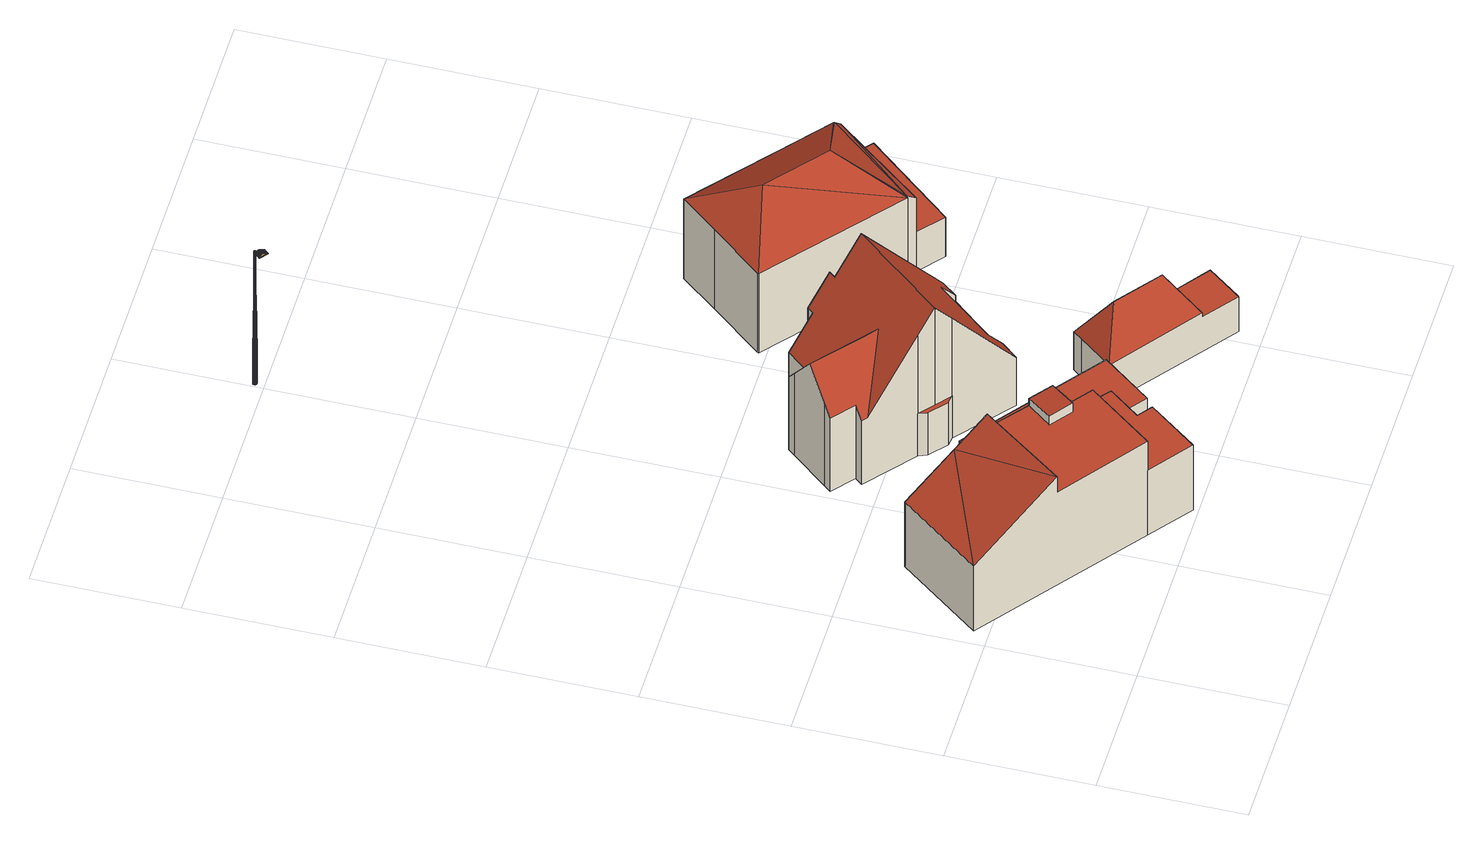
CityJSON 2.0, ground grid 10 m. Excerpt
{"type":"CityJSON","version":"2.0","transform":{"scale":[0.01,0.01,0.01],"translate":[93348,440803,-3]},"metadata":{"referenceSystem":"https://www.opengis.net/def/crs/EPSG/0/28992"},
"CityObjects":{
"building1":{"type":"Building","attributes":{"yearOfConstruction":1979,"statusOmschr":"Pand in gebruik","hoogste_bouwlaag":2,"aantalBouwlagen":4,"laagste_bouwlaag":1,"typeOmschr":"vrijstaand"},"address":[{"CountryName":"Nederland","LocalityName":"Rotterdam","ThoroughfareNumber":"238","ThoroughfareName":"Straatweg","PostalCode":"3054AM"}],"children":["building1-1","building1-2"]},
"building1-1":{"type":"BuildingPart","parents":["building1"],"geometry":[{"type":"Solid","lod":"2","boundaries":[[[[0,1,2,3,4]],[[5,0,4,6]],[[7,5,6,8]],[[8,9,10,7]],[[9,11,12,10]],[[13,14,15,16]],[[17,13,16,18]],[[18,3,2,17]],[[0,19,20,1]],[[19,21,22,23,20]],[[24,12,11,25]],[[19,24,25,21]],[[26,23,22,27]],[[27,15,14,26]],[[5,7,10,12,24,19,0]],[[20,23,26,14,13,17,2,1]],[[18,16,15,27,22,21,25,11,9,8,6,4,3]]]],"semantics":{"surfaces":[{"type":"WallSurface"},{"type":"ClosureSurface"},{"type":"RoofSurface"},{"type":"GroundSurface"}],"values":[[0,0,0,0,0,0,0,0,0,1,1,1,1,1,2,2,3]]}}]},
"building1-2":{"type":"BuildingPart","parents":["building1"],"geometry":[{"type":"Solid","lod":"2","boundaries":[[[[28,29,30,31,32,15,14]],[[33,12,11,34,35,36,37]],[[34,38,39,35]],[[38,32,31,39]],[[36,30,29,37]],[[20,19,24,40,41,42]],[[24,12,33,40]],[[43,28,14,26]],[[26,23,44,43]],[[42,45,44,23,20]],[[45,46,47,44]],[[46,48,49,47]],[[40,49,48,41]],[[35,31,30]],[[35,39,31]],[[36,35,30]],[[19,20,23,22,21]],[[21,25,24,19]],[[25,11,12,24]],[[26,14,15,27]],[[27,22,23,26]],[[47,49,40,33,37,29,28,43,44]],[[45,42,41,48,46]],[[21,22,27,15,32,38,34,11,25]]]],"semantics":{"surfaces":[{"type":"WallSurface"},{"type":"RoofSurface"},{"type":"ClosureSurface"},{"type":"GroundSurface"}],"values":[[0,0,0,0,0,0,0,0,0,0,0,0,0,1,1,1,2,2,2,2,2,1,1,3]]}}]},
"building2":{"type":"Building","attributes":{"yearOfConstruction":1929,"statusOmschr":"Pand in gebruik","hoogste_bouwlaag":2,"aantalBouwlagen":4,"laagste_bouwlaag":1,"typeOmschr":"vrijstaand"},"address":[{"CountryName":"Nederland","LocalityName":"Rotterdam","ThoroughfareNumber":"240","ThoroughfareName":"Straatweg","PostalCode":"3054AM"}],"geometry":[{"type":"Solid","lod":"2","boundaries":[[[[50,51,52]],[[53,54,55,56]],[[56,57,58,53]],[[59,60,61,62]],[[63,59,62,64]],[[65,63,64,66]],[[67,68,69,70,71,72,73,74,75]],[[74,73,76,77,78]],[[79,77,76,80]],[[80,81,82,79]],[[81,83,84,82]],[[83,85,86,84]],[[51,87,88,89,52]],[[85,87,51,86]],[[88,90,91,89]],[[92,55,54,93]],[[90,94,95,91]],[[95,94,92,93,96]],[[97,98,58,57,61,60]],[[71,99,65,66,72]],[[100,97,60,101]],[[99,100,101,65]],[[75,102,103,67]],[[69,104,105,70]],[[102,106,107,103]],[[106,105,104,107]],[[65,101,60,59,63]],[[84,86,51,50,108,98,97,100,78,77,79,82]],[[102,75,74,78,100,99,71,70,105,106]],[[98,108,96,93,54,53,58]],[[52,89,91,95,96,108,50]],[[103,107,68,67]],[[107,104,69,68]],[[76,73,72,66,64,62,61,57,56,55,92,94,90,88,87,85,83,81,80]]]],"semantics":{"surfaces":[{"type":"WallSurface"},{"type":"RoofSurface"},{"type":"GroundSurface"}],"values":[[0,0,0,0,0,0,0,0,0,0,0,0,0,0,0,0,0,0,0,0,0,0,0,0,0,0,1,1,1,1,1,1,1,2]]}}]},
"cityfurniture1":{"type":"CityFurniture","attributes":{"Lichtpunttype":"Straatverlichting","Brondatum":"12-06-2019","Buurt_nummer":"62","Masttype":"TRAMMAST LPH 10M","Lamptype":"CPO-TW 140W KL.728","Buurtnaam":"Hillegersberg Noord","Nummer":"18","Uithoudertype":"UITHOUDER OV CONVERSIEMODEL","Geplaatst_op":"02-12-2010","Wijknummer":"6","Nivo":"0","Datum_laatste_mutatie":"07-06-2019","Straatnaam":"Straatweg","Thema":"Lichtmasten","Beheerobject":"71935/OVL-018","Armatuurtype":"4767 ARM SGS 453 1X CPO-TW 140W K EB OC FG EVSA VLAK GLAS LS-6","Objecthoogte":"10","Klasse":"Verbindingsweg 2-zijdig","Wijknaam":"Hillegersberg-Schiebroek"},"geometry":[{"type":"MultiSurface","lod":"2","boundaries":[[[109,110,111,112]],[[113,114,115,116]],[[117,118,119,120]],[[121,122,110,109]],[[123,124,125,126]],[[126,125,118,117]],[[112,111,114,113]],[[120,119,122,121]],[[127,117,120,128]],[[129,109,112,130]],[[131,132,133,134]],[[135,136,137,138]],[[139,140,141,142]],[[128,120,121,143]],[[144,145,132,131]],[[138,137,146,147]],[[143,121,109,129]],[[148,149,136,135]],[[150,113,116,151]],[[152,123,126,153]],[[154,155,140,139]],[[130,112,113,150]],[[153,126,117,127]],[[142,141,124,123]],[[156,157,155,154]],[[158,159,145,144]],[[147,146,159,158]],[[151,116,149,148]],[[132,160,161,133]],[[116,115,162,149]],[[163,164,165,166]],[[167,168,164,163]],[[137,169,170,146]],[[171,172,168,167]],[[173,174,172,171]],[[175,176,174,173]],[[159,177,178,145]],[[146,170,177,159]],[[145,178,160,132]],[[179,180,157,156]],[[166,165,180,179]],[[136,181,169,137]],[[133,161,176,175]],[[149,162,181,136]],[[182,183,184,185]],[[186,187,188,189]],[[190,191,192,193]],[[194,195,196,197]],[[198,199,200,201]],[[201,200,202,203]],[[189,188,204,205]],[[206,207,187,186]],[[208,209,210,211]],[[193,192,212,213]],[[203,202,183,182]],[[214,215,207,206]],[[216,217,215,214]],[[197,196,217,216]],[[213,212,195,194]],[[218,219,191,190]],[[211,210,219,218]],[[183,220,221,184]],[[199,222,223,200]],[[224,225,226,227]],[[187,228,229,188]],[[230,231,232,233]],[[234,235,222,199]],[[196,236,237,217]],[[233,232,238,239]],[[240,241,242,243]],[[200,223,244,202]],[[202,244,220,183]],[[207,245,228,187]],[[227,226,209,208]],[[243,242,231,230]],[[195,246,236,196]],[[188,229,247,204]],[[248,249,225,224]],[[239,238,249,248]],[[217,237,250,215]],[[205,204,235,234]],[[215,250,245,207]],[[184,221,241,240]],[[251,252,253,254]],[[255,256,257,258]],[[259,260,261,262]],[[263,264,252,251]],[[262,261,256,255]],[[265,266,267,268]],[[254,253,260,259]],[[269,270,271,272]],[[272,271,266,265]],[[258,257,273,274]],[[268,267,264,263]],[[275,251,254,276]],[[201,269,272,198]],[[274,273,277,278]],[[279,255,258,280]],[[278,277,281,282]],[[283,284,285,286]],[[286,285,287,288]],[[289,290,291,292]],[[292,291,293,294]],[[294,293,295,296]],[[296,295,297,298]],[[298,297,299,300]],[[301,259,262,302]],[[288,287,270,269]],[[276,254,259,301]],[[303,268,263,304]],[[305,306,307,308]],[[282,281,306,305]],[[308,307,309,310]],[[310,309,311,312]],[[312,311,290,289]],[[300,299,313,314]],[[315,265,268,303]],[[304,263,251,275]],[[302,262,255,279]],[[314,313,284,283]],[[198,272,265,315]],[[316,298,300,317]],[[318,292,294,319]],[[320,274,278,321]],[[322,305,308,323]],[[276,206,186,275]],[[324,289,292,318]],[[319,294,296,325]],[[203,288,269,201]],[[321,278,282,326]],[[326,282,305,322]],[[327,310,312,328]],[[323,308,310,327]],[[185,283,286,182]],[[325,296,298,316]],[[280,258,274,320]],[[317,300,314,329]],[[275,186,189,304]],[[182,286,288,203]],[[329,314,283,185]],[[328,312,289,324]],[[304,189,205,303]],[[323,211,218,322]],[[319,239,248,318]],[[317,243,230,316]],[[327,208,211,323]],[[280,194,197,279]],[[326,190,193,321]],[[328,227,208,327]],[[301,214,206,276]],[[302,216,214,301]],[[329,240,243,317]],[[279,197,216,302]],[[320,213,194,280]],[[303,205,234,315]],[[322,218,190,326]],[[325,233,239,319]],[[318,248,224,324]],[[321,193,213,320]],[[315,234,199,198]],[[316,230,233,325]],[[185,184,240,329]],[[287,285,284,313,299,297,295,293,291,290,311,309,307,306,281,277,273,257,256,261,260,253,252,264,267,266,271,270]],[[225,330,331,226]],[[232,332,333,238]],[[231,334,332,232]],[[221,335,336,241]],[[210,337,338,219]],[[222,339,340,223]],[[192,341,342,212]],[[204,247,343,235]],[[242,344,334,231]],[[249,345,330,225]],[[235,343,339,222]],[[226,331,346,209]],[[220,347,335,221]],[[212,342,246,195]],[[238,333,345,249]],[[241,336,344,242]],[[191,348,341,192]],[[219,338,348,191]],[[209,346,337,210]],[[333,138,147,345]],[[332,135,138,333]],[[345,147,158,330]],[[223,340,349,244]],[[337,134,350,338]],[[331,144,131,346]],[[334,148,135,332]],[[342,351,352,246]],[[244,349,347,220]],[[236,353,354,237]],[[338,350,355,348]],[[229,356,152,247]],[[246,352,353,236]],[[330,158,144,331]],[[228,357,356,229]],[[245,358,357,228]],[[341,359,351,342]],[[346,131,134,337]],[[348,355,359,341]],[[237,354,360,250]],[[250,360,358,245]],[[344,151,148,334]],[[247,152,153,343]],[[339,127,128,340]],[[134,133,175,350]],[[355,173,171,359]],[[340,128,143,349]],[[356,142,123,152]],[[351,167,163,352]],[[335,130,150,336]],[[360,156,154,358]],[[353,166,179,354]],[[349,143,129,347]],[[359,171,167,351]],[[336,150,151,344]],[[343,153,127,339]],[[357,139,142,356]],[[358,154,139,357]],[[354,179,156,360]],[[347,129,130,335]],[[352,163,166,353]],[[350,175,173,355]],[[361,362,363,364]],[[365,366,367,368]],[[369,370,371]],[[364,363,372,373]],[[374,375,376]],[[377,378,379,380]],[[369,381,382,383]],[[384,385,386,387]],[[368,367,388,389]],[[380,379,366,365]],[[376,390,374]],[[391,392,385,384]],[[389,388,393,394]],[[395,396,397,398]],[[387,386,376,375]],[[399,400,401,402]],[[402,401,403,404]],[[404,403,396,395]],[[371,383,369]],[[398,397,362,361]],[[394,393,392,391]],[[373,372,378,377]],[[405,406,407,408]],[[409,410,406,405]],[[411,412,413]],[[412,414,413]],[[412,415,414]],[[416,417,410,409]],[[418,419,407,406,410,417,420,421,422,423,424,425],[426,427,412,411,428,429]],[[412,427,430,415]],[[415,431,414]],[[415,419,418,431]],[[431,418,425,414]],[[408,407,419,415]],[[432,420,417,416]],[[433,397,396,434]],[[435,362,397,433]],[[436,372,363,437]],[[438,378,372,436]],[[437,363,362,435]],[[439,379,378,438]],[[440,441,442,443]],[[444,445,446,371]],[[447,448,449,450]],[[451,452,453,454]],[[448,451,454,449]],[[455,447,450,456]],[[324,224,227,328]],[[457,458,459,460]],[[461,462,463]],[[461,457,460,462]],[[464,465,466]],[[450,467,468]],[[469,464,466,470]],[[471,472,473]],[[455,456,474]],[[475,454,476,477]],[[450,475,477,467]],[[462,478,479,480]],[[478,469,470,479]],[[481,482,483]],[[481,483,465]],[[484,462,480,485]],[[454,486,476]],[[487,488,489,490]],[[491,487,490,492]],[[493,491,492,494]],[[495,496,497]],[[498,499,500,501]],[[499,502,500]],[[488,498,501,489]],[[503,504,495,505]],[[506,507,508,509]],[[507,510,511,508]],[[512,513,514,515]],[[504,516,495]],[[517,518,519]],[[520,521,522,523]],[[524,506,509,525]],[[521,503,505,522]],[[526,517,519,527]],[[520,523,528]],[[524,525,518]],[[513,529,530,514]],[[529,526,527,530]],[[531,532,533,534]],[[535,536,537,538]],[[539,540,541]],[[531,534,540]],[[505,495,497,542]],[[532,535,538,533]],[[536,505,542,537]],[[543,544,545,546]],[[542,547,548,549]],[[489,501,550,551]],[[544,552,553,545]],[[554,490,457,461]],[[547,555,556,548]],[[458,557,558,459]],[[501,539,541,550]],[[554,461,559]],[[560,543,546,561]],[[490,489,551,457]],[[557,562,563,558]],[[562,560,561,563]],[[564,542,549,565]],[[552,564,565,553]],[[566,385,392,567]],[[568,386,385,566]],[[569,376,386,568]],[[382,390,376,569]],[[570,571,572,573]],[[426,383,416]],[[574,575,576]],[[413,577,578]],[[579,580,428,411]],[[580,579,571,570]],[[429,428,383]],[[411,413,578]],[[571,579,411,412]],[[408,415,430,426]],[[426,429,383]],[[416,409,405]],[[578,383,428,411]],[[426,405,408]],[[383,432,416]],[[574,576,426,429,570,573,581]],[[426,416,405]],[[582,583,445,444]],[[584,585,586,587]],[[588,400,589,590]],[[587,586,583,582]],[[590,589,585,584]],[[591,401,400,588]],[[434,396,403,592]],[[592,403,401,591]],[[593,594,595,596]],[[597,598,599,600]],[[601,602,603,604]],[[605,606,607,608]],[[609,610,611,612]],[[613,609,612,614]],[[615,616,617,618]],[[619,613,614,620]],[[602,619,620,603]],[[598,621,599]],[[606,593,596,607]],[[594,597,600,595]],[[622,605,608,623]],[[610,622,623,611]],[[600,615,618,624]],[[620,625,626,529]],[[627,600,624,628]],[[629,630,513,631]],[[608,632,633,634]],[[635,636,637,638]],[[630,620,529,513]],[[639,640,641,642]],[[643,627,628,510]],[[644,645,646,647]],[[645,639,642,646]],[[632,643,510,633]],[[648,608,634,524]],[[510,644,647,511]],[[636,648,524,637]],[[625,635,638,626]],[[649,650,651,598]],[[652,653,654,601]],[[655,656,657]],[[653,658,659,654]],[[660,661,662]],[[663,664,661]],[[665,649,598,666]],[[655,660,662,656]],[[663,667,668,664]],[[667,665,666,668]],[[669,657,609]],[[670,671,672,653]],[[673,670,653,652]],[[674,669,609,675]],[[658,674,675,659]],[[383,421,420,432]],[[577,423,422,578]],[[578,446,676]],[[677,583,586,678]],[[374,679,578,390]],[[578,422,421,383]],[[676,679,578]],[[414,425,424,413]],[[680,681,585]],[[413,424,423,577]],[[589,400,399]],[[682,445,583,677]],[[676,446,445,682]],[[585,589,680]],[[399,680,589]],[[678,586,585,681]],[[369,683,370]],[[684,569,568,685]],[[382,569,684]],[[684,381,382]],[[567,392,393,686]],[[686,393,388,687]],[[688,367,366,689]],[[689,366,379,439]],[[687,388,367,688]],[[690,471,473,691]],[[692,693,694,695]],[[696,697,698,699]],[[700,701,702,504]],[[693,466,703,694]],[[697,692,695,698]],[[466,690,691,703]],[[514,704,705,706]],[[707,708,709]],[[572,710,581,573]],[[711,700,504,712]],[[647,711,712,521]],[[707,709,713]],[[570,429,428,580]],[[515,514,706,714]],[[715,716,498,488]],[[716,713,498]],[[704,715,488,705]],[[717,718,719]],[[710,575,581]],[[717,647,521,718]],[[572,571,412,427,430,720,575,710]],[[574,581,575]],[[720,576,575]],[[576,720,426]],[[430,426,720]],[[721,591,588,722]],[[723,437,435,724]],[[725,592,591,721]],[[726,436,437,723]],[[727,438,436,726]],[[728,582,444,729]],[[730,587,582,728]],[[731,689,439,683]],[[732,688,689,731]],[[733,566,567,734]],[[735,686,687,736]],[[685,568,566,733]],[[729,444,371,370]],[[737,433,434,738]],[[724,435,433,737]],[[736,687,688,732]],[[722,588,590,739]],[[739,590,584,740]],[[740,584,587,730]],[[683,439,438,727]],[[738,434,592,725]],[[734,567,686,735]],[[679,676,380]],[[380,365,368,389,394,391,384,387,375,679]],[[741,742,743,744]],[[744,743,441,440]],[[745,746,742,741]],[[443,747,748,745,741,744,440]],[[749,750,650,649]],[[751,752,753]],[[748,754,746,745]],[[747,755,754,748]],[[755,442,441,743,742,746,754]],[[756,757,758,759]],[[751,760,752]],[[443,442,755,747]],[[761,762,763,655]],[[764,749,649,765]],[[671,753,672]],[[762,756,759,763]],[[757,766,667,758]],[[761,655,760]],[[766,764,765,667]],[[371,446,578,383]],[[681,399,402,404,395,398,361,364,373,377,380,676,682,677,678]],[[681,680,399]],[[369,381,684]],[[684,685,733,734,735,736,732,731,683,369]],[[679,375,374]],[[739,740,730,728,729,370,683,727,726,723,724,737,738,725,721,722]]]}]},
"building3":{"type":"Building","attributes":{"yearOfConstruction":1929,"statusOmschr":"Pand in gebruik","aantalBouwlagen":1},"address":[{"CountryName":"Nederland","LocalityName":"Rotterdam"}],"geometry":[{"type":"Solid","lod":"2","boundaries":[[[[767,768,769,770]],[[768,771,772,769]],[[773,774,772,771,775,776]],[[777,776,775,778]],[[779,777,778,780]],[[780,781,782,779]],[[783,767,770,784]],[[784,785,782,781,783]],[[785,774,773,782]],[[784,786,774,785]],[[777,779,782,773,776]],[[770,769,772,787]],[[784,770,787,786]],[[786,787,772,774]],[[780,778,775,771,768,767,783,781]]]],"semantics":{"surfaces":[{"type":"WallSurface"},{"type":"RoofSurface"},{"type":"GroundSurface"}],"values":[[0,0,0,0,0,0,0,0,0,1,1,1,1,1,2]]}}]},
"building4":{"type":"Building","attributes":{"yearOfConstruction":1929,"statusOmschr":"Pand in gebruik","hoogste_bouwlaag":2,"aantalBouwlagen":4,"laagste_bouwlaag":1,"typeOmschr":"vrijstaand"},"address":[{"CountryName":"Nederland","LocalityName":"Rotterdam","ThoroughfareNumber":"242","ThoroughfareName":"Straatweg","PostalCode":"3054AM"}],"children":["building4-1","building4-2"]},
"building4-1":{"type":"BuildingPart","parents":["building4"],"geometry":[{"type":"Solid","lod":"2","boundaries":[[[[788,789,790,791,792]],[[793,794,795,796,797]],[[798,791,790,799]],[[799,800,801,798]],[[800,802,803,801]],[[802,804,805,803]],[[804,806,807,805]],[[806,808,809,807]],[[808,810,811,809]],[[812,811,810,813]],[[795,812,813,796]],[[792,794,793,788]],[[812,814,811]],[[815,814,812]],[[815,812,795]],[[791,815,795]],[[798,815,791]],[[792,791,795]],[[792,795,794]],[[788,793,797,789]],[[801,803,805,814,815,798]],[[805,807,809,811,814]],[[790,789,797,796,813,810,808,806,804,802,800,799]]]],"semantics":{"surfaces":[{"type":"WallSurface"},{"type":"RoofSurface"},{"type":"ClosureSurface"},{"type":"GroundSurface"}],"values":[[0,0,0,0,0,0,0,0,0,0,0,0,1,1,1,1,1,1,1,2,1,1,3]]}}]},
"building4-2":{"type":"BuildingPart","parents":["building4"],"geometry":[{"type":"Solid","lod":"2","boundaries":[[[[816,817,818,819]],[[819,789,788,816]],[[817,793,797,818]],[[789,797,793,788]],[[788,793,817,816]],[[819,818,797,789]]]],"semantics":{"surfaces":[{"type":"WallSurface"},{"type":"ClosureSurface"},{"type":"RoofSurface"},{"type":"GroundSurface"}],"values":[[0,0,0,1,2,3]]}}]}
},
"vertices":[
[1788,652,472],[1788,652,723],[1624,438,722],[1624,438,129],[1788,652,129],[2018,476,471],[2018,476,129],[2279,816,471],[2279,816,129],[1346,1529,129],[1346,1529,472],[1104,1212,129],[1104,1212,473],[1464,27,720],[1177,246,719],[1177,246,129],[1464,27,129],[1721,363,722],[1721,363,129],[1436,940,472],[1436,940,721],[1436,940,129],[1355,835,129],[1355,835,720],[1292,1058,473],[1292,1058,129],[1527,702,721],[1527,702,129],
[1177,246,981],[603,686,975],[603,686,1115],[74,1091,719],[74,1091,129],[1104,1212,975],[825,1423,129],[825,1423,946],[1038,1262,1099],[1038,1262,974],[510,1661,129],[510,1661,718],[1292,1058,978],[1292,1058,1040],[1436,940,1048],[1527,702,980],[1355,835,979],[1355,835,1056],[1309,775,1060],[1309,775,979],[1161,888,1052],[1161,888,978],
[1533,2534,705],[1505,2562,654],[1505,2562,701],[1176,2163,795],[1022,2289,795],[1022,2289,129],[1176,2163,129],[1136,2113,129],[1136,2113,708],[1492,1776,513],[1470,1836,513],[1470,1836,129],[1492,1776,129],[1613,1675,513],[1613,1675,129],[1676,1665,513],[1676,1665,129],[2481,1860,517],[2334,1681,514],[2153,1461,516],[2153,1461,570],[2059,1347,570],[2059,1347,129],[2569,1967,129],[2569,1967,571],[2481,1860,571],[1920,2502,129],[1920,2502,1130],[2079,2371,1404],[1954,2543,1131],[1954,2543,129],[1822,2651,129],[1822,2651,904],[1789,2610,129],[1789,2610,904],[1644,2729,129],[1644,2729,655],[1505,2562,129],[1465,2514,129],[1465,2514,787],[1312,2640,129],[1312,2640,789],[1061,2337,129],[1061,2337,878],[1274,2593,129],[1274,2593,872],[1167,2464,1102],[1470,1836,1224],[1172,2083,708],[1676,1665,1223],[1572,1751,1400],[1572,1751,513],[2387,1937,730],[2387,1937,516],[2060,1537,518],[2060,1537,728],[2240,1758,729],[2240,1758,514],[1580,2123,1097],
[1046,6062,148],[1046,6062,88],[1046,6066,88],[1046,6066,148],[1046,6069,148],[1046,6069,88],[1045,6072,88],[1045,6072,148],[1040,6055,148],[1040,6055,88],[1042,6057,88],[1042,6057,148],[1044,6059,148],[1044,6059,88],[1034,6052,148],[1034,6052,88],[1037,6053,88],[1037,6053,148],[1040,6055,488],[1042,6057,488],[1046,6062,488],[1046,6066,488],[1027,6080,488],[1027,6080,148],[1024,6078,148],[1024,6078,488],[1042,6077,488],[1042,6077,148],[1039,6079,148],[1039,6079,488],[1028,6053,148],[1028,6053,88],[1031,6052,88],[1031,6052,148],[1044,6059,488],[1030,6081,488],[1030,6081,148],[1036,6080,148],[1036,6080,488],[1044,6075,488],[1044,6075,148],[1046,6069,488],[1045,6072,488],[1034,6052,488],[1037,6053,488],[1025,6054,148],[1025,6054,88],[1022,6056,148],[1022,6056,88],[1033,6081,488],[1033,6081,148],[1027,6080,88],[1024,6078,88],[1044,6075,88],[1018,6064,148],[1018,6064,88],[1018,6061,88],[1018,6061,148],[1018,6067,148],[1018,6067,88],[1039,6079,88],[1036,6080,88],[1018,6071,148],[1018,6071,88],[1019,6074,148],[1019,6074,88],[1021,6076,148],[1021,6076,88],[1033,6081,88],[1030,6081,88],[1020,6058,148],[1020,6058,88],[1042,6077,88],[1039,6064,888],[1039,6064,748],[1040,6066,748],[1040,6066,888],[1030,6059,748],[1029,6056,738],[1031,6056,738],[1032,6059,748],[1026,6070,748],[1023,6072,738],[1022,6069,738],[1025,6068,748],[1025,6065,748],[1021,6065,738],[1022,6062,738],[1025,6063,748],[1036,6060,888],[1036,6060,748],[1038,6061,748],[1038,6061,888],[1039,6063,748],[1039,6063,888],[1034,6056,738],[1033,6059,748],[1028,6060,748],[1027,6057,738],[1029,6073,748],[1028,6076,738],[1026,6075,738],[1028,6073,748],[1021,6067,738],[1025,6067,748],[1027,6061,748],[1025,6058,738],[1026,6062,748],[1023,6060,738],[1027,6071,748],[1024,6074,738],[1042,6063,738],[1043,6066,738],[1038,6057,738],[1040,6059,738],[1033,6074,748],[1033,6077,738],[1030,6077,738],[1031,6074,748],[1029,6056,498],[1031,6056,498],[1038,6071,748],[1041,6072,738],[1039,6074,738],[1037,6072,748],[1035,6059,748],[1036,6056,738],[1022,6062,498],[1023,6060,498],[1037,6076,738],[1036,6073,748],[1040,6067,748],[1043,6068,738],[1042,6070,738],[1039,6069,748],[1041,6061,738],[1027,6057,498],[1021,6065,498],[1034,6056,498],[1034,6074,748],[1035,6077,738],[1025,6058,498],[1031,6061,893],[1031,6061,1293],[1029,6061,1293],[1029,6061,893],[1027,6064,893],[1027,6064,1293],[1027,6065,1293],[1027,6065,893],[1028,6062,893],[1028,6062,1293],[1027,6063,1293],[1027,6063,893],[1032,6061,893],[1032,6061,1293],[1034,6061,893],[1034,6061,1293],[1033,6061,1293],[1033,6061,893],[1036,6062,893],[1036,6062,1293],[1035,6062,1293],[1035,6062,893],[1026,6067,1293],[1026,6067,893],[1030,6059,888],[1028,6060,888],[1027,6068,1293],[1027,6068,893],[1025,6063,888],[1025,6065,888],[1027,6069,1293],[1027,6069,893],[1038,6066,893],[1038,6066,1293],[1038,6065,1293],[1038,6065,893],[1037,6063,1293],[1037,6063,893],[1033,6072,893],[1033,6072,1293],[1034,6072,1293],[1034,6072,893],[1035,6071,1293],[1035,6071,893],[1036,6071,1293],[1036,6071,893],[1037,6070,1293],[1037,6070,893],[1038,6068,1293],[1038,6068,893],[1027,6061,888],[1026,6062,888],[1033,6059,888],[1032,6059,888],[1028,6070,893],[1028,6070,1293],[1029,6071,1293],[1029,6071,893],[1030,6072,1293],[1030,6072,893],[1031,6072,1293],[1031,6072,893],[1038,6067,1293],[1038,6067,893],[1035,6059,888],[1038,6071,888],[1039,6069,888],[1034,6074,888],[1036,6073,888],[1025,6067,888],[1025,6068,888],[1027,6071,888],[1028,6073,888],[1033,6074,888],[1037,6072,888],[1026,6070,888],[1029,6073,888],[1031,6074,888],[1040,6067,888],[1033,6077,498],[1030,6077,498],[1039,6074,498],[1037,6076,498],[1041,6072,498],[1043,6066,498],[1043,6068,498],[1026,6075,498],[1024,6074,498],[1038,6057,498],[1040,6059,498],[1022,6069,498],[1021,6067,498],[1036,6056,498],[1042,6070,498],[1035,6077,498],[1028,6076,498],[1042,6063,498],[1023,6072,498],[1041,6061,498],[1021,6076,488],[1018,6067,488],[1018,6064,488],[1018,6061,488],[1020,6058,488],[1019,6074,488],[1031,6052,488],[1028,6053,488],[1025,6054,488],[1018,6071,488],[1022,6056,488],[1072,6062,1259],[1071,6061,1259],[1073,6060,1260],[1074,6060,1259],[1084,6052,1259],[1084,6051,1260],[1087,6048,1258],[1087,6049,1258],[1036,6039,1234],[1037,6038,1235],[1037,6040,1234],[1075,6058,1261],[1076,6058,1260],[1114,6028,1234],[1112,6029,1236],[1114,6026,1235],[1078,6056,1260],[1078,6055,1261],[1081,6053,1260],[1081,6054,1260],[1087,5996,1234],[1090,5995,1234],[1036,6040,1234],[1099,6039,1249],[1100,6037,1249],[1107,6031,1242],[1106,6033,1242],[1090,6045,1256],[1090,6047,1256],[1115,6025,1234],[1096,6042,1251],[1097,6040,1252],[1093,6043,1254],[1093,6044,1254],[1069,6065,1257],[1068,6064,1257],[1069,6063,1258],[1070,6063,1258],[1066,6067,1253],[1065,6067,1253],[1066,6066,1254],[1067,6066,1254],[1067,6065,1256],[1068,6065,1256],[1090,5994,1234],[1090,5994,1233],[1091,5994,1233],[1091,5994,1234],[1088,5994,1234],[1088,5994,1233],[1067,6058,1233],[1080,6053,1233],[1064,6071,1234],[1116,6027,1234],[1116,6024,1234],[1036,6037,1234],[1036,6037,1233],[1117,6026,1233],[1116,6024,1233],[1035,6039,1233],[1036,6040,1233],[1061,6070,1233],[1062,6071,1233],[1064,6071,1233],[1116,6027,1233],[1088,5998,1233],[1112,6027,1233],[1049,6037,1233],[1056,6025,1233],[1112,6026,1233],[1117,6026,1234],[1035,6039,1234],[1045,6033,1258],[1043,6035,1257],[1046,6032,1259],[1051,6028,1261],[1049,6030,1260],[1054,6026,1261],[1056,6024,1260],[1056,6029,1244],[1075,6052,1244],[1076,6052,1246],[1056,6029,1246],[1037,6039,1242],[1062,6069,1242],[1062,6070,1234],[1072,6043,1261],[1075,6041,1260],[1076,6041,1260],[1073,6044,1261],[1078,6038,1258],[1082,6035,1256],[1082,6036,1256],[1079,6039,1258],[1070,6045,1261],[1070,6046,1261],[1056,6054,1255],[1057,6054,1256],[1058,6054,1256],[1057,6055,1255],[1055,6055,1253],[1056,6056,1253],[1055,6056,1251],[1059,6054,1257],[1061,6053,1258],[1060,6055,1257],[1074,6045,1261],[1071,6047,1261],[1058,6055,1256],[1059,6055,1256],[1064,6052,1259],[1066,6051,1260],[1064,6053,1259],[1067,6048,1261],[1076,6042,1260],[1080,6040,1258],[1077,6042,1260],[1057,6056,1255],[1058,6056,1255],[1057,6057,1253],[1063,6051,1259],[1065,6050,1260],[1063,6052,1259],[1056,6057,1251],[1056,6058,1251],[1083,6037,1256],[1054,6052,1255],[1055,6051,1256],[1056,6052,1256],[1055,6053,1255],[1053,6053,1253],[1054,6053,1253],[1053,6053,1251],[1053,6054,1251],[1076,6035,1258],[1080,6033,1256],[1077,6036,1258],[1056,6050,1257],[1058,6049,1258],[1058,6050,1258],[1057,6051,1257],[1060,6048,1259],[1072,6037,1260],[1075,6034,1258],[1073,6038,1260],[1060,6043,1260],[1062,6041,1261],[1062,6042,1261],[1060,6044,1260],[1064,6039,1261],[1065,6040,1261],[1050,6051,1251],[1051,6050,1253],[1052,6051,1253],[1051,6052,1251],[1079,6032,1256],[1054,6048,1257],[1056,6047,1258],[1055,6048,1257],[1066,6042,1261],[1069,6039,1261],[1070,6040,1261],[1067,6042,1261],[1057,6045,1259],[1058,6046,1259],[1053,6049,1256],[1054,6049,1256],[1064,6044,1261],[1052,6049,1255],[1053,6050,1255],[1063,6047,1260],[1065,6045,1261],[1065,6046,1261],[1063,6048,1260],[1067,6043,1261],[1070,6041,1261],[1071,6041,1261],[1068,6044,1261],[1059,6050,1258],[1061,6049,1259],[1059,6051,1258],[1074,6039,1260],[1064,6048,1260],[1066,6046,1261],[1066,6047,1261],[1064,6049,1260],[1077,6037,1258],[1078,6037,1258],[1075,6040,1260],[1058,6052,1257],[1057,6053,1256],[1069,6044,1261],[1069,6045,1261],[1054,6054,1253],[1081,6034,1256],[1081,6035,1256],[1058,6053,1257],[1059,6053,1257],[1054,6055,1251],[1062,6050,1259],[1062,6051,1259],[1060,6051,1258],[1060,6052,1258],[1071,6042,1261],[1072,6042,1261],[1075,6008,1249],[1072,6011,1252],[1083,6001,1242],[1089,5996,1235],[1057,6024,1250],[1080,6052,1250],[1098,6038,1248],[1074,6010,1248],[1082,6003,1240],[1106,6031,1240],[1085,6001,1237],[1062,6071,1234],[1061,6070,1234],[1067,6058,1250],[1049,6036,1250],[1078,6007,1244],[1038,6039,1245],[1062,6069,1245],[1039,6038,1250],[1063,6068,1250],[1063,6068,1248],[1038,6039,1248],[1040,6037,1253],[1064,6067,1251],[1039,6038,1251],[1041,6036,1254],[1042,6036,1256],[1062,6037,1261],[1065,6035,1261],[1066,6035,1261],[1063,6037,1261],[1068,6032,1260],[1071,6029,1258],[1072,6030,1258],[1069,6033,1260],[1048,6048,1251],[1049,6048,1253],[1050,6048,1253],[1049,6049,1251],[1057,6041,1260],[1060,6039,1261],[1060,6040,1261],[1058,6042,1260],[1052,6045,1257],[1054,6044,1258],[1054,6045,1258],[1053,6046,1257],[1051,6046,1256],[1051,6047,1256],[1072,6031,1258],[1076,6028,1256],[1076,6029,1256],[1073,6031,1258],[1050,6047,1255],[1051,6048,1255],[1075,6027,1256],[1055,6043,1259],[1056,6043,1259],[1070,6034,1260],[1052,6048,1256],[1053,6048,1256],[1066,6036,1261],[1067,6036,1261],[1049,6050,1251],[1050,6049,1253],[1050,6050,1251],[1061,6040,1261],[1061,6041,1261],[1059,6043,1260],[1053,6047,1257],[1055,6045,1258],[1055,6046,1258],[1054,6047,1257],[1073,6032,1258],[1077,6029,1256],[1077,6030,1256],[1074,6032,1258],[1063,6038,1261],[1067,6037,1261],[1070,6035,1260],[1071,6035,1260],[1068,6038,1261],[1056,6044,1259],[1070,6028,1258],[1073,6025,1256],[1074,6026,1256],[1047,6047,1251],[1048,6046,1253],[1049,6047,1253],[1054,6041,1259],[1055,6042,1259],[1053,6043,1258],[1049,6046,1255],[1050,6046,1255],[1056,6040,1260],[1059,6038,1261],[1057,6040,1260],[1061,6036,1261],[1062,6036,1261],[1067,6031,1260],[1068,6031,1260],[1064,6033,1261],[1065,6034,1261],[1051,6044,1257],[1047,6045,1253],[1048,6045,1255],[1049,6045,1255],[1046,6046,1251],[1050,6045,1256],[1050,6046,1256],[1063,6070,1235],[1063,6069,1245],[1064,6069,1248],[1063,6070,1234],[1065,6068,1251],[1064,6068,1250],[1063,6069,1243],[1055,6023,1260],[1086,5997,1236],[1080,6002,1242],[1069,6013,1254],[1066,6016,1256],[1062,6019,1258],[1059,6021,1260],[1062,6054,1258],[1062,6055,1258],[1058,6057,1255],[1059,6056,1256],[1060,6057,1256],[1059,6057,1255],[1057,6058,1251],[1057,6058,1253],[1058,6058,1253],[1057,6059,1251],[1074,6033,1258],[1078,6030,1256],[1078,6031,1256],[1061,6056,1257],[1053,6051,1255],[1054,6051,1255],[1053,6052,1253],[1059,6046,1259],[1061,6045,1260],[1059,6047,1259],[1102,6035,1244],[1071,6036,1260],[1072,6036,1260],[1057,6048,1258],[1052,6053,1251],[1054,6050,1256],[1055,6049,1257],[1065,6041,1261],[1066,6041,1261],[1063,6043,1261],[1109,6029,1237],[1041,6035,1254],[1040,6036,1253],[1048,6029,1259],[1046,6031,1259],[1042,6034,1256],[1050,6028,1260],[1053,6026,1260],[1038,6038,1245],[1037,6038,1243],[1038,6038,1248],[1058,6021,1259],[1061,6019,1258],[1073,6008,1249],[1070,6011,1251],[1067,6013,1254],[1064,6016,1256],[1044,6032,1258],[1043,6034,1257],[1039,6037,1251],[1039,6037,1250],[1054,6031,1245],[1073,6054,1245],[1074,6053,1244],[1055,6030,1244],[1054,6031,1247],[1073,6054,1247],[1056,6029,1248],[1055,6030,1248],[1069,6027,1258],[1072,6024,1256],[1050,6043,1257],[1051,6043,1257],[1049,6044,1256],[1074,6053,1248],[1075,6052,1248],[1058,6036,1261],[1060,6034,1261],[1061,6035,1261],[1058,6037,1261],[1052,6042,1258],[1053,6040,1259],[1055,6038,1260],[1056,6039,1260],[1066,6030,1260],[1067,6030,1260],[1063,6032,1261],
[2499,1090,86],[2450,1026,86],[2450,1026,430],[2499,1090,431],[2273,794,86],[2273,794,429],[2864,343,401],[2864,343,437],[3095,167,86],[3095,167,402],[3099,172,402],[3099,172,86],[3275,402,402],[3275,402,86],[3045,578,86],[3045,578,401],[3090,638,86],[3090,638,431],[3045,578,431],[2834,599,748],[2528,834,746],
[3498,2888,513],[3498,2888,152],[3462,2918,152],[3462,2918,881],[3498,2888,841],[3012,2262,511],[3012,2262,824],[2958,2307,882],[2958,2307,152],[3012,2262,152],[3468,2926,877],[3468,2926,152],[3117,3215,152],[3117,3215,876],[2892,3401,152],[2892,3401,875],[2570,3667,152],[2570,3667,875],[2362,3411,152],[2362,3411,874],[2067,3048,152],[2067,3048,873],[2059,3039,152],[2059,3039,873],[2952,2299,874],[2952,2299,152],[2562,3147,1151],[2965,2813,1152],
[3696,2725,511],[3188,2116,508],[3188,2116,152],[3696,2725,152]
]}
